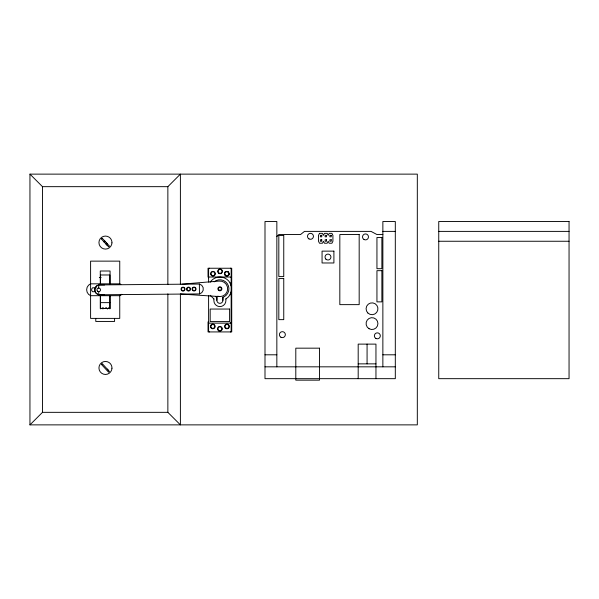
<?xml version="1.0" encoding="UTF-8"?>
<svg xmlns="http://www.w3.org/2000/svg" width="599" height="599" viewBox="0 0 599 599"><rect width="100%" height="100%" fill="white"/><g stroke="black" fill="none" stroke-linecap="round" stroke-linejoin="round"><path stroke-width="0.9" d="M110.074 295.711L110.074 308.522L100.273 308.522L100.273 295.711M110.074 283.814L110.074 271.003L100.273 271.003L100.273 283.814M215.378 296.617L216.883 297.201L216.883 300.331A3.01 3.01 0 0 0 219.893 303.341A3.01 3.01 0 0 0 222.895 300.331L222.895 297.239L224.4 296.617A9.03 9.03 0 0 0 227.283 283.619A9.03 9.03 0 0 0 214.083 281.882M224.46 273.728C224.37 271.721 227.096 270.583 228.466 272.051M228.848 274.889L229.08 274.32A2.351 2.351 0 0 0 226.197 271.452A2.351 2.351 0 0 0 225.157 275.39C226.519 276.858 229.245 275.72 229.162 273.713M208.602 282.084L208.624 268.816A0.786 0.786 0 0 1 209.388 268.24M230.39 331.921A0.786 0.786 0 0 0 231.147 331.344L231.169 269.018A0.786 0.786 0 0 0 230.585 268.262L230.383 268.232M225.778 299.006L228.219 297.134L230.091 294.686L231.169 292.087M101.134 308.657L102.908 307.714L104.6 308.612M224.767 272.552L225.142 272.066M29.95 174.129L417.316 174.129L417.316 424.871L29.95 424.871L29.95 174.129L42.484 186.663L167.862 186.663L180.396 174.129L180.396 284.532M29.95 424.871L42.484 412.337L42.484 186.663M276.843 236.515L278.82 234.546L300.541 234.546L304.487 231.386L371.021 231.386L376.943 234.546L382.866 234.546M102.257 308.732L103.492 308.725M98.685 294.79L199.46 293.922A5.062 5.062 0 0 0 199.37 284.053L98.685 284.922C96.035 285.506 94.26 288.389 94.919 291.017C95.877 295.404 101.216 295.262 104.608 294.745M181.961 284.151L219.009 281.088A7.772 7.772 0 0 1 227.627 289.557A7.772 7.772 0 0 1 217.549 296.22M382.866 231.386L395.31 231.386M438.745 231.386L569.05 231.386M438.745 241.255L569.05 241.255M99.352 277.562L101.141 277.562M104.608 294.79L98.768 294.79A5.062 5.062 0 0 1 98.685 284.922L104.608 284.922M96.304 287.79L92.575 287.79L91.707 289.01L91.707 290.515L92.575 291.735L95.376 291.735M100.475 302.637L109.872 302.637M105.604 307.781L106.622 307.781L107.446 309.054M108.479 307.781L109.362 307.781M264.998 354.803L276.843 354.803M382.866 354.803L395.31 354.803M358.187 363.863L375.955 363.863M264.998 366.828L395.31 366.828M42.484 412.337L167.862 412.337L180.396 424.871L180.396 293.884M219.144 296.55L182.051 294.124A5.017 5.017 0 0 1 181.025 293.922M209.395 331.928L209.186 331.898A0.786 0.786 0 0 1 208.609 331.142L208.602 295.764M104.316 242.228L103.59 241.404M106.532 242.924L107.303 243.756M107.303 369.134L108.179 370.085M213.993 299.006L210.152 295.3M107.341 245.478L105.709 243.741M104.428 240.633L105.199 241.472M210.084 282.256A11.785 11.785 0 0 1 230.091 282.908L231.169 285.506M98.685 284.922L98.73 288.082M98.73 291.631L98.768 294.79M199.37 284.053L199.46 293.922M208.04 321.888L208.04 331.928L231.731 331.928L231.723 268.24L208.033 268.24L208.033 277.112M382.866 366.828L382.866 221.51L395.31 221.51L395.31 378.673L264.998 378.673L264.998 221.51L276.843 221.51L276.843 366.828M375.955 378.673L375.955 344.118L358.187 344.118L358.187 378.673M367.075 344.118L367.075 363.863M225.905 298.908L225.905 300.586A6.02 6.02 0 0 1 219.893 306.598A6.02 6.02 0 0 1 213.873 300.586L213.873 298.908M222.895 297.239L222.895 300.331M216.883 297.201L216.883 300.331M167.862 186.663L167.862 284.577M167.862 293.907L167.862 412.337M119.748 284.218L119.748 261.134L90.599 261.134L90.599 318.391L119.748 318.391L119.748 295.307M114.574 318.638L114.574 321.438L95.773 321.438L95.773 318.638M109.872 283.829L109.872 274.978L100.475 274.978L100.475 283.829M109.872 295.472L109.872 308.904M100.475 295.472L100.475 308.904M229.08 274.32A2.351 2.351 0 0 1 225.157 275.39M121.829 294.296A6.417 6.417 0 0 1 119.748 295.689L90.599 295.689A6.417 6.417 0 0 1 90.599 283.836L119.748 283.836A6.417 6.417 0 0 1 120.856 284.435M208.609 322.367A0.786 0.786 0 0 0 209.388 323.153L230.39 323.146A0.786 0.786 0 0 0 231.177 322.367M231.169 277.794A0.786 0.786 0 0 0 230.383 277.015L209.388 277.015A0.786 0.786 0 0 0 208.602 277.801M231.147 322.569A0.786 0.786 0 0 1 230.944 322.921M230.091 282.908A12.085 12.085 0 0 1 230.091 294.686M111.953 242.857L111.661 244.527A6.507 6.507 0 0 1 103.5 248.795A6.507 6.507 0 0 1 99.239 240.633A6.507 6.507 0 0 1 107.393 236.373L108.936 237.084A6.507 6.507 0 0 1 111.953 242.857M111.953 368.228L111.661 369.897A6.507 6.507 0 0 1 103.5 374.165A6.507 6.507 0 0 1 99.239 366.004A6.507 6.507 0 0 1 107.393 361.744L108.936 362.455A6.507 6.507 0 0 1 111.953 368.228M319.492 233.355L318.503 235.332L318.503 241.255L319.492 243.231L322.449 243.231L323.438 241.255L324.426 243.231L327.189 243.231L328.177 241.255L329.165 243.231L331.928 243.231L332.917 241.255L332.917 235.332L331.928 233.355L329.165 233.355L328.177 235.332L327.189 233.355L324.426 233.355L323.438 235.332L322.449 233.355L319.492 233.355M101.845 238.657L101.471 239.098L108.584 246.833L109.055 246.503L109.422 246.062L102.309 238.327L101.845 238.657M101.845 364.035L101.471 364.469L108.584 372.204L109.055 371.874L109.422 371.432L102.309 363.705L101.845 364.035M569.05 221.51L438.745 221.51L438.745 378.673L569.05 378.673L569.05 221.51M359.175 234.546L339.828 234.546L339.828 304.636L359.175 304.636L359.175 234.546M321.76 235.332L320.383 235.332L320.383 236.815L321.76 236.815L321.76 235.332M326.5 235.332L325.115 235.332L325.115 236.815L326.5 236.815L326.5 235.332M331.24 235.332L329.854 235.332L329.854 236.815L331.24 236.815L331.24 235.332M283.754 235.534L278.82 235.534L278.82 276.596L283.754 276.596L283.754 235.534M381.877 237.504L376.943 237.504L376.943 268.696L381.877 268.696L381.877 237.504M321.76 239.772L320.383 239.772L320.383 241.255L321.76 241.255L321.76 239.772M326.5 239.772L325.115 239.772L325.115 241.255L326.5 241.255L326.5 239.772M331.24 239.772L329.854 239.772L329.854 241.255L331.24 241.255L331.24 239.772M333.905 251.131L322.06 251.131L322.06 262.976L333.905 262.976L333.905 251.131M381.877 270.673L376.943 270.673L376.943 301.866L381.877 301.866L381.877 270.673M283.754 278.572L278.82 278.572L278.82 319.641L283.754 319.641L283.754 278.572M229.604 309.047L210.174 309.047L210.174 321.581L229.604 321.581L229.604 309.047M319.492 348.169L295.801 348.169L295.801 380.155L319.492 380.155L319.492 348.169M213.192 324.508L212.682 324.471A1.977 1.977 0 0 0 212.405 328.372L212.922 328.409A1.977 1.977 0 0 0 213.192 324.508M211.544 275.585A2.336 2.336 0 0 0 215.281 274.035A2.336 2.336 0 0 0 212.068 271.572A2.336 2.336 0 0 0 211.544 275.585M218.687 272.777A1.977 1.977 0 0 0 221.989 271.886A1.977 1.977 0 0 0 219.571 269.468A1.977 1.977 0 0 0 218.687 272.777M218.92 330.498A1.977 1.977 0 0 0 221.885 328.791A1.977 1.977 0 0 0 218.92 327.076A1.977 1.977 0 0 0 218.92 330.498M225.988 328.147A1.977 1.977 0 0 0 228.945 326.44A1.977 1.977 0 0 0 225.988 324.733A1.977 1.977 0 0 0 225.988 328.147M211.911 275.398A1.977 1.977 0 0 0 214.936 273.81A1.977 1.977 0 0 0 212.046 271.983A1.977 1.977 0 0 0 211.911 275.398M225.411 275.113A1.977 1.977 0 0 0 228.721 274.23A1.977 1.977 0 0 0 226.302 271.811A1.977 1.977 0 0 0 225.411 275.113M218.657 273.234A2.336 2.336 0 0 0 222.394 271.684A2.336 2.336 0 0 0 219.189 269.221A2.336 2.336 0 0 0 218.657 273.234M308.972 238.896A2.98 2.98 0 0 0 313.457 236.335A2.98 2.98 0 0 0 309.002 233.73A2.98 2.98 0 0 0 308.972 238.896M364.005 239.495A2.98 2.98 0 0 0 368.475 236.912A2.98 2.98 0 0 0 364.005 234.329A2.98 2.98 0 0 0 364.005 239.495M280.879 337.222A2.98 2.98 0 0 0 285.356 334.646A2.98 2.98 0 0 0 280.879 332.063A2.98 2.98 0 0 0 280.879 337.222M375.85 338.413A2.98 2.98 0 0 0 380.32 335.829A2.98 2.98 0 0 0 375.85 333.246A2.98 2.98 0 0 0 375.85 338.413M367.823 312.97A5.923 5.923 0 0 0 377.729 310.312A5.923 5.923 0 0 0 370.474 303.057A5.923 5.923 0 0 0 367.823 312.97M369.044 328.716A5.923 5.923 0 0 0 377.932 323.587A5.923 5.923 0 0 0 369.044 318.458A5.923 5.923 0 0 0 369.044 328.716M325.886 259.142A2.965 2.965 0 0 0 330.843 257.817A2.965 2.965 0 0 0 327.211 254.193A2.965 2.965 0 0 0 325.886 259.142M187.509 290.26A1.565 1.565 0 0 0 190.085 289.392A1.565 1.565 0 0 0 188.049 287.595A1.565 1.565 0 0 0 187.509 290.26M181.991 290.305A1.565 1.565 0 0 0 184.567 289.444A1.565 1.565 0 0 0 182.538 287.647A1.565 1.565 0 0 0 181.991 290.305M193.028 290.208A1.565 1.565 0 0 0 195.596 289.347A1.565 1.565 0 0 0 193.567 287.55A1.565 1.565 0 0 0 193.028 290.208M218.56 290.313A2.007 2.007 0 0 0 221.855 289.212A2.007 2.007 0 0 0 219.256 286.906A2.007 2.007 0 0 0 218.56 290.313M97.472 291.114A1.775 1.775 0 0 0 100.445 290.32A1.775 1.775 0 0 0 98.266 288.141A1.775 1.775 0 0 0 97.472 291.114M181.647 290.537A1.977 1.977 0 0 0 184.941 289.624A1.977 1.977 0 0 0 182.5 287.228A1.977 1.977 0 0 0 181.647 290.537M187.165 290.493A1.977 1.977 0 0 0 190.46 289.579A1.977 1.977 0 0 0 188.019 287.183A1.977 1.977 0 0 0 187.165 290.493M192.676 290.44A1.977 1.977 0 0 0 195.978 289.527A1.977 1.977 0 0 0 193.537 287.131A1.977 1.977 0 0 0 192.676 290.44M218.822 289.864A1.505 1.505 0 0 0 221.338 289.19A1.505 1.505 0 0 0 219.496 287.348A1.505 1.505 0 0 0 218.822 289.864M211.619 328.477A2.351 2.351 0 0 0 215.153 326.448A2.351 2.351 0 0 0 211.634 324.403A2.351 2.351 0 0 0 211.619 328.477M218.717 330.82A2.351 2.351 0 0 0 222.251 328.799A2.351 2.351 0 0 0 218.732 326.755A2.351 2.351 0 0 0 218.717 330.82M225.321 328.11A2.351 2.351 0 0 0 229.252 327.039A2.351 2.351 0 0 0 226.362 324.171A2.351 2.351 0 0 0 225.321 328.11"/></g></svg>
